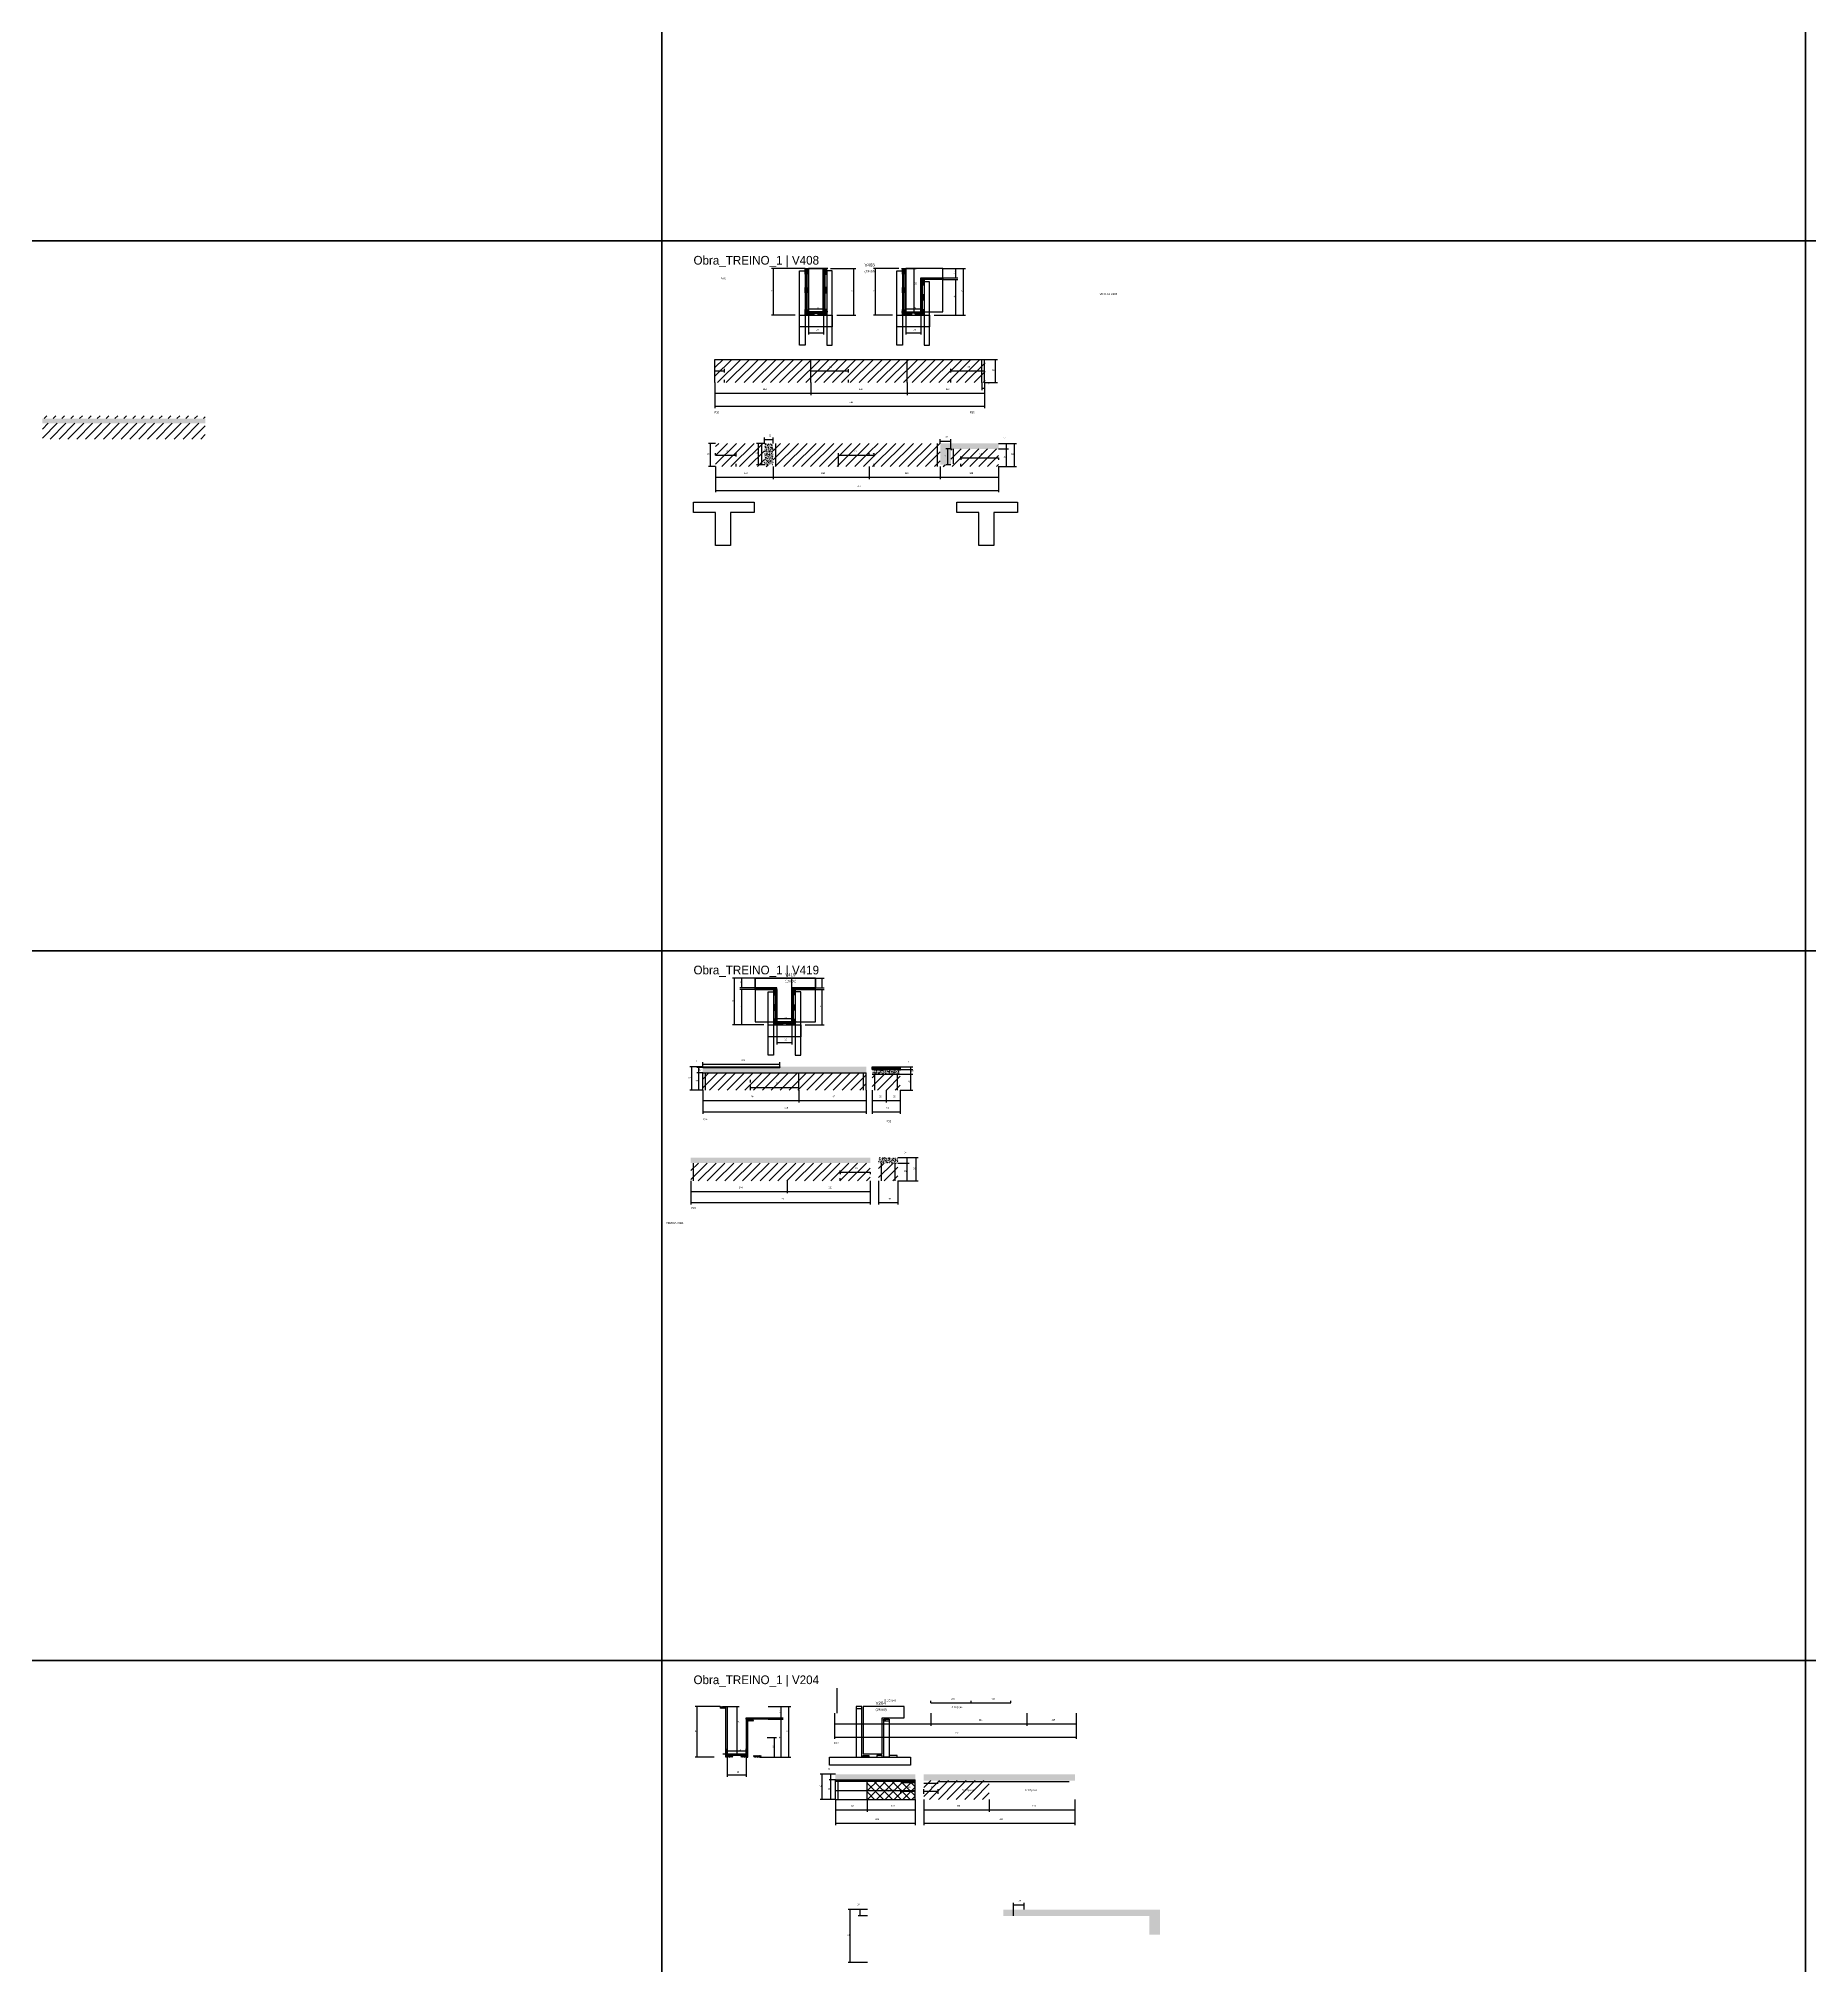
# Model space of a CAD drawing. Header units: metres. Extents: x -41 to 34800, y -36000 to 1848.
# Drawn here: x 21619 to 26110, y -7973 to -3087 of the extents above; entities that cross this region are included whole.
import ezdxf

# ---------------------------------------------------------------- set-up
doc = ezdxf.new("R2010")
doc.units = ezdxf.units.M
for name, color, linetype in [('CELL_BORDER', 8, 'Continuous'), ('CONCRETO', 251, 'Continuous'), ('COTA', 4, 'Continuous'), ('Cota Seção (2x)', 4, 'Continuous'), ('Hachura', 253, 'Continuous'), ('LABEL_ID', 3, 'Continuous'), ('Madeira', 126, 'Continuous'), ('NOMENCLATURA', 7, 'Continuous'), ('Painéis', 200, 'Continuous'), ('REAPROVEITAMENTO', 251, 'Continuous'), ('SARR_2.2x7', 40, 'Continuous'), ('SARR_3.5x7', 81, 'Continuous'), ('SARR_EDITAR', 141, 'Continuous'), ('Texto Seção', 7, 'Continuous')]:
    doc.layers.add(name, color=color, linetype=linetype)

msp = doc.modelspace()

# ---------------------------------------------------------------- hatches: boundary and pattern name
at = {"layer": 'COTA'}
h = msp.add_hatch(dxfattribs=at)
h.set_pattern_fill('AR-CONC', scale=0.03)
h.paths.add_polyline_path([(22041.5, -4062.4), (22041.5, -4050.4), (22041.5, -4050.4), (21628.5, -4050.4), (21628.5, -4050.4), (21628.5, -4062.4), (21628.5, -4062.4), (22041.5, -4062.4)])
h = msp.add_hatch(dxfattribs=at)
h.set_pattern_fill('AR-CONC', scale=0.03)
h.paths.add_polyline_path([(23481.7, -4167.4), (23481.7, -4113.4), (23481.7, -4113.4), (23459.7, -4113.4), (23459.7, -4113.4), (23459.7, -4167.4), (23459.7, -4167.4), (23481.7, -4167.4)])
h = msp.add_hatch(dxfattribs=at)
h.set_pattern_fill('AR-CONC', scale=0.03)
h.paths.add_polyline_path([(23932.7, -4167.4), (23932.7, -4127.4), (23932.7, -4127.4), (24053.7, -4127.4), (24053.7, -4127.4), (24053.7, -4113.4), (24053.7, -4113.4), (23905.7, -4113.4), (23905.7, -4113.4), (23905.7, -4167.4), (23905.7, -4167.4), (23932.7, -4167.4)])
h = msp.add_hatch(dxfattribs=at)
h.set_pattern_fill('AR-CONC', scale=0.03)
h.paths.add_polyline_path([(23499.2, -5696.5), (23303.2, -5696.5), (23303.2, -5696.5), (23303.2, -5709.5), (23303.2, -5709.5), (23718.2, -5709.5), (23718.2, -5709.5), (23718.2, -5694.5), (23718.2, -5694.5), (23499.2, -5694.5), (23499.2, -5694.5), (23499.2, -5696.5)])
h = msp.add_hatch(dxfattribs=at)
h.set_pattern_fill('AR-CONC', scale=0.03)
h.paths.add_polyline_path([(23804.2, -5713.5), (23804.2, -5701.5), (23804.2, -5701.5), (23733.2, -5701.5), (23733.2, -5701.5), (23733.2, -5713.5), (23733.2, -5713.5), (23804.2, -5713.5)])
h = msp.add_hatch(dxfattribs=at)
h.set_pattern_fill('AR-CONC', scale=0.03)
h.paths.add_polyline_path([(23728.1, -5938.8), (23728.1, -5924.8), (23728.1, -5924.8), (23272.8, -5924.8), (23272.8, -5924.8), (23273.1, -5938.8), (23273.1, -5938.8), (23728.1, -5938.8)])
h = msp.add_hatch(dxfattribs=at)
h.set_pattern_fill('AR-CONC', scale=0.03)
h.paths.add_polyline_path([(23798.5, -5938.8), (23798.5, -5924.8), (23798.5, -5924.8), (23749.5, -5924.8), (23749.5, -5924.8), (23749.5, -5938.8), (23749.5, -5938.8), (23798.5, -5938.8)])
h = msp.add_hatch(dxfattribs=at)
h.set_pattern_fill('AR-CONC', scale=0.03)
h.paths.add_polyline_path([(23639.8, -7502.4), (23639.8, -7488.4), (23639.8, -7488.4), (23842.3, -7488.4), (23842.3, -7488.4), (23842.3, -7502.4), (23842.3, -7502.4), (23639.8, -7502.4)])
h = msp.add_hatch(dxfattribs=at)
h.set_pattern_fill('AR-CONC', scale=0.03)
h.paths.add_polyline_path([(23863.9, -7488.4), (24247.4, -7488.4), (24247.4, -7488.4), (24247.4, -7504.4), (24247.4, -7504.4), (23863.9, -7504.4), (23863.9, -7504.4), (23863.9, -7488.4)])
h = msp.add_hatch(dxfattribs=at)
h.set_pattern_fill('AR-CONC', scale=0.03)
h.paths.add_polyline_path([(24462.9, -7895.7), (24462.9, -7831.7), (24462.9, -7831.7), (24065.9, -7831.7), (24065.9, -7831.7), (24065.9, -7847.7), (24065.9, -7847.7), (24435.9, -7847.7), (24435.9, -7847.7), (24435.9, -7895.7), (24435.9, -7895.7), (24462.9, -7895.7)])
at = {"layer": 'Hachura'}
h = msp.add_hatch(dxfattribs=at)
h.set_pattern_fill('ANSI31', scale=0.5)
h.paths.add_polyline_path([(23567.5, -3684), (23563.1, -3684), (23563.1, -3684), (23563.1, -3670), (23563.1, -3670), (23567.5, -3670), (23567.5, -3670), (23567.5, -3684)])
h = msp.add_hatch(color=8, dxfattribs=at)
h.dxf.hatch_style = 1
h.paths.add_polyline_path([(23567.5, -3670), (23571.5, -3670), (23571.5, -3670), (23571.5, -3788), (23571.5, -3788), (23567.5, -3788), (23567.5, -3788), (23567.5, -3670)])
h = msp.add_hatch(color=8, dxfattribs=at)
h.dxf.hatch_style = 1
h.paths.add_polyline_path([(23613.5, -3670), (23609.5, -3670), (23609.5, -3670), (23609.5, -3788), (23609.5, -3788), (23613.5, -3788), (23613.5, -3788), (23613.5, -3670)])
h = msp.add_hatch(dxfattribs=at)
h.set_pattern_fill('ANSI31', scale=0.5)
h.paths.add_polyline_path([(23613.5, -3684), (23617.9, -3684), (23617.9, -3684), (23617.9, -3670), (23617.9, -3670), (23613.5, -3670), (23613.5, -3670), (23613.5, -3684)])
h = msp.add_hatch(dxfattribs=at)
h.set_pattern_fill('ANSI31', scale=0.5)
h.paths.add_polyline_path([(23814.4, -3684), (23810, -3684), (23810, -3684), (23810, -3670), (23810, -3670), (23814.4, -3670), (23814.4, -3670), (23814.4, -3684)])
h = msp.add_hatch(color=8, dxfattribs=at)
h.dxf.hatch_style = 1
h.paths.add_polyline_path([(23814.4, -3670), (23818.4, -3670), (23818.4, -3670), (23818.4, -3788), (23818.4, -3788), (23814.4, -3788), (23814.4, -3788), (23814.4, -3670)])
h = msp.add_hatch(color=8, dxfattribs=at)
h.dxf.hatch_style = 1
h.paths.add_polyline_path([(23856.4, -3698), (23856.4, -3694), (23856.4, -3694), (23912, -3694), (23912, -3694), (23912, -3698), (23912, -3698), (23856.4, -3698)])
h = msp.add_hatch(color=8, dxfattribs=at)
h.dxf.hatch_style = 1
h.paths.add_polyline_path([(23860.4, -3698), (23856.4, -3698), (23856.4, -3698), (23856.4, -3788), (23856.4, -3788), (23860.4, -3788), (23860.4, -3788), (23860.4, -3698)])
h = msp.add_hatch(dxfattribs=at)
h.set_pattern_fill('ANSI31', scale=0.5)
h.paths.add_polyline_path([(23864.8, -3712), (23860.4, -3712), (23860.4, -3712), (23860.4, -3698), (23860.4, -3698), (23864.8, -3698), (23864.8, -3698), (23864.8, -3712)])
h = msp.add_hatch(dxfattribs=at)
h.set_pattern_fill('ANSI31', scale=0.5)
h.paths.add_polyline_path([(23567.5, -3732), (23563.1, -3732), (23563.1, -3732), (23563.1, -3718), (23563.1, -3718), (23567.5, -3718), (23567.5, -3718), (23567.5, -3732)])
h = msp.add_hatch(dxfattribs=at)
h.set_pattern_fill('ANSI31', scale=0.5)
h.paths.add_polyline_path([(23613.5, -3732), (23617.9, -3732), (23617.9, -3732), (23617.9, -3718), (23617.9, -3718), (23613.5, -3718), (23613.5, -3718), (23613.5, -3732)])
h = msp.add_hatch(dxfattribs=at)
h.set_pattern_fill('ANSI31', scale=0.5)
h.paths.add_polyline_path([(23814.4, -3732), (23810, -3732), (23810, -3732), (23810, -3718), (23810, -3718), (23814.4, -3718), (23814.4, -3718), (23814.4, -3732)])
h = msp.add_hatch(dxfattribs=at)
h.set_pattern_fill('ANSI31', scale=0.5)
h.paths.add_polyline_path([(23864.8, -3750), (23860.4, -3750), (23860.4, -3750), (23860.4, -3736), (23860.4, -3736), (23864.8, -3736), (23864.8, -3736), (23864.8, -3750)])
h = msp.add_hatch(dxfattribs=at)
h.set_pattern_fill('ANSI31', scale=0.5)
h.paths.add_polyline_path([(23567.5, -3788), (23563.1, -3788), (23563.1, -3788), (23563.1, -3774), (23563.1, -3774), (23567.5, -3774), (23567.5, -3774), (23567.5, -3788)])
h = msp.add_hatch(color=8, dxfattribs=at)
h.dxf.hatch_style = 1
h.paths.add_polyline_path([(23609.5, -3783.6), (23609.5, -3780), (23609.5, -3780), (23571.5, -3780), (23571.5, -3780), (23571.5, -3783.6), (23571.5, -3783.6), (23609.5, -3783.6)])
h = msp.add_hatch(dxfattribs=at)
h.set_pattern_fill('ANSI31', scale=0.5)
h.paths.add_polyline_path([(23571.5, -3788), (23571.5, -3783.6), (23571.5, -3783.6), (23585.5, -3783.6), (23585.5, -3783.6), (23585.5, -3788), (23585.5, -3788), (23571.5, -3788)])
h = msp.add_hatch(dxfattribs=at)
h.set_pattern_fill('ANSI31', scale=0.5)
h.paths.add_polyline_path([(23609.5, -3788), (23609.5, -3783.6), (23609.5, -3783.6), (23595.5, -3783.6), (23595.5, -3783.6), (23595.5, -3788), (23595.5, -3788), (23609.5, -3788)])
h = msp.add_hatch(dxfattribs=at)
h.set_pattern_fill('ANSI31', scale=0.5)
h.paths.add_polyline_path([(23613.5, -3788), (23617.9, -3788), (23617.9, -3788), (23617.9, -3774), (23617.9, -3774), (23613.5, -3774), (23613.5, -3774), (23613.5, -3788)])
h = msp.add_hatch(dxfattribs=at)
h.set_pattern_fill('ANSI31', scale=0.5)
h.paths.add_polyline_path([(23814.4, -3788), (23810, -3788), (23810, -3788), (23810, -3774), (23810, -3774), (23814.4, -3774), (23814.4, -3774), (23814.4, -3788)])
h = msp.add_hatch(color=8, dxfattribs=at)
h.dxf.hatch_style = 1
h.paths.add_polyline_path([(23818.4, -3783.6), (23818.4, -3780), (23818.4, -3780), (23856.4, -3780), (23856.4, -3780), (23856.4, -3783.6), (23856.4, -3783.6), (23818.4, -3783.6)])
h = msp.add_hatch(dxfattribs=at)
h.set_pattern_fill('ANSI31', scale=0.5)
h.paths.add_polyline_path([(23818.4, -3788), (23818.4, -3783.6), (23818.4, -3783.6), (23832.4, -3783.6), (23832.4, -3783.6), (23832.4, -3788), (23832.4, -3788), (23818.4, -3788)])
h = msp.add_hatch(dxfattribs=at)
h.set_pattern_fill('ANSI31', scale=0.5)
h.paths.add_polyline_path([(23856.4, -3788), (23856.4, -3783.6), (23856.4, -3783.6), (23842.4, -3783.6), (23842.4, -3783.6), (23842.4, -3788), (23842.4, -3788), (23856.4, -3788)])
h = msp.add_hatch(dxfattribs=at)
h.set_pattern_fill('ANSI31', scale=0.5)
h.paths.add_polyline_path([(23864.8, -3788), (23860.4, -3788), (23860.4, -3788), (23860.4, -3774), (23860.4, -3774), (23864.8, -3774), (23864.8, -3774), (23864.8, -3788)])
h = msp.add_hatch(color=8, dxfattribs=at)
h.dxf.hatch_style = 1
h.paths.add_polyline_path([(23491.5, -5498), (23491.5, -5494), (23491.5, -5494), (23435.9, -5494), (23435.9, -5494), (23435.9, -5498), (23435.9, -5498), (23491.5, -5498)])
h = msp.add_hatch(dxfattribs=at)
h.set_pattern_fill('ANSI31', scale=0.5)
h.paths.add_polyline_path([(23483.1, -5512), (23487.5, -5512), (23487.5, -5512), (23487.5, -5498), (23487.5, -5498), (23483.1, -5498), (23483.1, -5498), (23483.1, -5512)])
h = msp.add_hatch(color=8, dxfattribs=at)
h.dxf.hatch_style = 1
h.paths.add_polyline_path([(23487.5, -5498), (23491.5, -5498), (23491.5, -5498), (23491.5, -5588), (23491.5, -5588), (23487.5, -5588), (23487.5, -5588), (23487.5, -5498)])
h = msp.add_hatch(color=8, dxfattribs=at)
h.dxf.hatch_style = 1
h.paths.add_polyline_path([(23589.5, -5498), (23589.5, -5494), (23589.5, -5494), (23529.5, -5494), (23529.5, -5494), (23529.5, -5498), (23529.5, -5498), (23589.5, -5498)])
h = msp.add_hatch(color=8, dxfattribs=at)
h.dxf.hatch_style = 1
h.paths.add_polyline_path([(23533.5, -5498), (23529.5, -5498), (23529.5, -5498), (23529.5, -5588), (23529.5, -5588), (23533.5, -5588), (23533.5, -5588), (23533.5, -5498)])
h = msp.add_hatch(dxfattribs=at)
h.set_pattern_fill('ANSI31', scale=0.5)
h.paths.add_polyline_path([(23537.9, -5512), (23533.5, -5512), (23533.5, -5512), (23533.5, -5498), (23533.5, -5498), (23537.9, -5498), (23537.9, -5498), (23537.9, -5512)])
h = msp.add_hatch(dxfattribs=at)
h.set_pattern_fill('ANSI31', scale=0.5)
h.paths.add_polyline_path([(23483.1, -5551), (23487.5, -5551), (23487.5, -5551), (23487.5, -5537), (23487.5, -5537), (23483.1, -5537), (23483.1, -5537), (23483.1, -5551)])
h = msp.add_hatch(dxfattribs=at)
h.set_pattern_fill('ANSI31', scale=0.5)
h.paths.add_polyline_path([(23537.9, -5551), (23533.5, -5551), (23533.5, -5551), (23533.5, -5537), (23533.5, -5537), (23537.9, -5537), (23537.9, -5537), (23537.9, -5551)])
h = msp.add_hatch(dxfattribs=at)
h.set_pattern_fill('ANSI31', scale=0.5)
h.paths.add_polyline_path([(23483.1, -5588), (23487.5, -5588), (23487.5, -5588), (23487.5, -5574), (23487.5, -5574), (23483.1, -5574), (23483.1, -5574), (23483.1, -5588)])
h = msp.add_hatch(color=8, dxfattribs=at)
h.dxf.hatch_style = 1
h.paths.add_polyline_path([(23529.5, -5583.6), (23529.5, -5580), (23529.5, -5580), (23491.5, -5580), (23491.5, -5580), (23491.5, -5583.6), (23491.5, -5583.6), (23529.5, -5583.6)])
h = msp.add_hatch(dxfattribs=at)
h.set_pattern_fill('ANSI31', scale=0.5)
h.paths.add_polyline_path([(23491.5, -5588), (23491.5, -5583.6), (23491.5, -5583.6), (23505.5, -5583.6), (23505.5, -5583.6), (23505.5, -5588), (23505.5, -5588), (23491.5, -5588)])
h = msp.add_hatch(dxfattribs=at)
h.set_pattern_fill('ANSI31', scale=0.5)
h.paths.add_polyline_path([(23529.5, -5588), (23529.5, -5583.6), (23529.5, -5583.6), (23515.5, -5583.6), (23515.5, -5583.6), (23515.5, -5588), (23515.5, -5588), (23529.5, -5588)])
h = msp.add_hatch(dxfattribs=at)
h.set_pattern_fill('ANSI31', scale=0.5)
h.paths.add_polyline_path([(23537.9, -5588), (23533.5, -5588), (23533.5, -5588), (23533.5, -5574), (23533.5, -5574), (23537.9, -5574), (23537.9, -5574), (23537.9, -5588)])
h = msp.add_hatch(dxfattribs=at)
h.set_pattern_fill('ANSI31', scale=0.5)
h.paths.add_polyline_path([(23361.7, -7321.5), (23361.7, -7317.1), (23361.7, -7317.1), (23347.7, -7317.1), (23347.7, -7317.1), (23347.7, -7321.5), (23347.7, -7321.5), (23361.7, -7321.5)])
h = msp.add_hatch(color=8, dxfattribs=at)
h.dxf.hatch_style = 1
h.paths.add_polyline_path([(23361.7, -7317.1), (23365.7, -7317.1), (23365.7, -7317.1), (23365.7, -7445.1), (23365.7, -7445.1), (23361.7, -7445.1), (23361.7, -7445.1), (23361.7, -7317.1)])
h = msp.add_hatch(color=8, dxfattribs=at)
h.dxf.hatch_style = 1
h.paths.add_polyline_path([(23417.7, -7345.1), (23413.7, -7345.1), (23413.7, -7345.1), (23413.7, -7445.1), (23413.7, -7445.1), (23417.7, -7445.1), (23417.7, -7445.1), (23417.7, -7345.1)])
h = msp.add_hatch(color=8, dxfattribs=at)
h.dxf.hatch_style = 1
h.paths.add_polyline_path([(23413.7, -7349.1), (23413.7, -7345.1), (23413.7, -7345.1), (23469.3, -7345.1), (23469.3, -7345.1), (23469.3, -7349.1), (23469.3, -7349.1), (23413.7, -7349.1)])
h = msp.add_hatch(dxfattribs=at)
h.set_pattern_fill('ANSI31', scale=0.5)
h.paths.add_polyline_path([(23417.7, -7353.5), (23417.7, -7349.1), (23417.7, -7349.1), (23431.7, -7349.1), (23431.7, -7349.1), (23431.7, -7353.5), (23431.7, -7353.5), (23417.7, -7353.5)])
h = msp.add_hatch(color=8, dxfattribs=at)
h.dxf.hatch_style = 1
h.paths.add_polyline_path([(23365.7, -7440.7), (23365.7, -7437.1), (23365.7, -7437.1), (23413.7, -7437.1), (23413.7, -7437.1), (23413.7, -7440.7), (23413.7, -7440.7), (23365.7, -7440.7)])
h = msp.add_hatch(dxfattribs=at)
h.set_pattern_fill('ANSI31', scale=0.5)
h.paths.add_polyline_path([(23365.7, -7445.1), (23365.7, -7440.7), (23365.7, -7440.7), (23379.7, -7440.7), (23379.7, -7440.7), (23379.7, -7445.1), (23379.7, -7445.1), (23365.7, -7445.1)])
h = msp.add_hatch(dxfattribs=at)
h.set_pattern_fill('ANSI31', scale=0.5)
h.paths.add_polyline_path([(23413.7, -7445.1), (23413.7, -7440.7), (23413.7, -7440.7), (23399.7, -7440.7), (23399.7, -7440.7), (23399.7, -7445.1), (23399.7, -7445.1), (23413.7, -7445.1)])
h = msp.add_hatch(dxfattribs=at)
h.set_pattern_fill('ANSI31', scale=0.5)
h.paths.add_polyline_path([(23451.7, -7445.1), (23451.7, -7440.7), (23451.7, -7440.7), (23431.7, -7440.7), (23431.7, -7440.7), (23431.7, -7445.1), (23431.7, -7445.1), (23451.7, -7445.1)])
at = {"layer": 'REAPROVEITAMENTO'}
h = msp.add_hatch(dxfattribs=at)
h.set_pattern_fill('ANSI31', scale=5)
h.paths.add_polyline_path([(24019.7, -3959.3), (24019.7, -3900.3), (24019.7, -3900.3), (23335.2, -3900.3), (23335.2, -3900.3), (23335.2, -3959.3), (23335.2, -3959.3), (24019.7, -3959.3)])
h = msp.add_hatch(dxfattribs=at)
h.set_pattern_fill('ANSI31', scale=5)
h.paths.add_polyline_path([(22041.5, -4050.4), (22041.5, -4043.4), (22041.5, -4043.4), (21628.5, -4043.4), (21628.5, -4043.4), (21628.5, -4050.4), (21628.5, -4050.4), (22041.5, -4050.4)])
h = msp.add_hatch(dxfattribs=at)
h.set_pattern_fill('ANSI31', scale=5)
h.paths.add_polyline_path([(22041.5, -4102.4), (22041.5, -4062.4), (22041.5, -4062.4), (21628.5, -4062.4), (21628.5, -4062.4), (21628.5, -4102.4), (21628.5, -4102.4), (22041.5, -4102.4)])
h = msp.add_hatch(dxfattribs=at)
h.set_pattern_fill('ANSI31', scale=5)
h.paths.add_polyline_path([(23459.7, -4167.4), (23459.7, -4113.4), (23459.7, -4113.4), (23335.7, -4113.4), (23335.7, -4113.4), (23335.7, -4172.4), (23335.7, -4172.4), (23481.7, -4172.4), (23481.7, -4172.4), (23481.7, -4167.4), (23481.7, -4167.4), (23459.7, -4167.4)])
h = msp.add_hatch(dxfattribs=at)
h.set_pattern_fill('ANSI31', scale=5)
h.paths.add_polyline_path([(23725.7, -4172.4), (23725.7, -4113.4), (23725.7, -4113.4), (23481.7, -4113.4), (23481.7, -4113.4), (23481.7, -4172.4), (23481.7, -4172.4), (23725.7, -4172.4)])
h = msp.add_hatch(dxfattribs=at)
h.set_pattern_fill('ANSI31', scale=5)
h.paths.add_polyline_path([(23905.7, -4172.4), (23905.7, -4113.4), (23905.7, -4113.4), (23725.7, -4113.4), (23725.7, -4113.4), (23725.7, -4172.4), (23725.7, -4172.4), (23905.7, -4172.4)])
h = msp.add_hatch(dxfattribs=at)
h.set_pattern_fill('ANSI31', scale=5)
h.paths.add_polyline_path([(24053.7, -4172.4), (24053.7, -4127.4), (24053.7, -4127.4), (23932.7, -4127.4), (23932.7, -4127.4), (23932.7, -4167.4), (23932.7, -4167.4), (23905.7, -4167.4), (23905.7, -4167.4), (23905.7, -4172.4), (23905.7, -4172.4), (24053.7, -4172.4)])
h = msp.add_hatch(dxfattribs=at)
h.set_pattern_fill('ANSI31', scale=5)
h.paths.add_polyline_path([(23718.2, -5753.5), (23718.2, -5709.5), (23718.2, -5709.5), (23303.2, -5709.5), (23303.2, -5709.5), (23303.2, -5753.5), (23303.2, -5753.5), (23718.2, -5753.5)])
h = msp.add_hatch(dxfattribs=at)
h.set_pattern_fill('ANSI31', scale=5)
h.paths.add_polyline_path([(23804.2, -5753.5), (23804.2, -5713.6), (23804.2, -5713.6), (23733.2, -5713.4), (23733.2, -5713.4), (23733.2, -5753.4), (23733.2, -5753.4), (23804.2, -5753.5)])
h = msp.add_hatch(dxfattribs=at)
h.set_pattern_fill('ANSI31', scale=5)
h.paths.add_polyline_path([(23728.1, -5983.9), (23728.1, -5938.7), (23728.1, -5938.7), (23273.1, -5938.5), (23273.1, -5938.5), (23273.1, -5983.7), (23273.1, -5983.7), (23728.1, -5983.9)])
h = msp.add_hatch(dxfattribs=at)
h.set_pattern_fill('ANSI31', scale=5)
h.paths.add_polyline_path([(23798.5, -5983.9), (23798.5, -5938.7), (23798.5, -5938.7), (23749.5, -5938.5), (23749.5, -5938.5), (23749.5, -5983.7), (23749.5, -5983.7), (23798.5, -5983.9)])
h = msp.add_hatch(dxfattribs=at)
h.set_pattern_fill('ANSI37', scale=5)
h.paths.add_polyline_path([(23720.3, -7502.4), (23720.3, -7552.4), (23720.3, -7552.4), (23842.3, -7552.4), (23842.3, -7552.4), (23842.3, -7502.4), (23842.3, -7502.4), (23720.3, -7502.4)])
h = msp.add_hatch(dxfattribs=at)
h.set_pattern_fill('ANSI31', scale=5)
h.paths.add_polyline_path([(23863.9, -7504.4), (23863.9, -7552.4), (23863.9, -7552.4), (24029.9, -7552.4), (24029.9, -7552.4), (24029.9, -7504.4), (24029.9, -7504.4), (23863.9, -7504.4)])

# ---------------------------------------------------------------- linework, layer by layer
at = {"layer": 'CELL_BORDER'}
for points in [[(20300, -3600), (23200, -3600), (23200, -1800), (20300, -1800)], [(23200, -3600), (26100, -3600), (26100, -1800), (23200, -1800)], [(26100, -3600), (29000, -3600), (29000, -1800), (26100, -1800)], [(20300, -5400), (23200, -5400), (23200, -3600), (20300, -3600)], [(23200, -5400), (26100, -5400), (26100, -3600), (23200, -3600)], [(26100, -5400), (29000, -5400), (29000, -3600), (26100, -3600)], [(20300, -7200), (23200, -7200), (23200, -5400), (20300, -5400)], [(23200, -7200), (26100, -7200), (26100, -5400), (23200, -5400)], [(26100, -7200), (29000, -7200), (29000, -5400), (26100, -5400)], [(20300, -9000), (23200, -9000), (23200, -7200), (20300, -7200)], [(23200, -9000), (26100, -9000), (26100, -7200), (23200, -7200)], [(26100, -9000), (29000, -9000), (29000, -7200), (26100, -7200)]]:
    msp.add_lwpolyline(points, close=True, dxfattribs=at)
at = {"layer": 'CONCRETO'}
for points in [[(23571.5, -3670), (23571.5, -3670), (23609.5, -3670), (23609.5, -3698), (23609.5, -3698), (23609.5, -3780), (23571.5, -3780), (23571.5, -3670)], [(23571.5, -3780), (23609.5, -3780), (23609.5, -3670), (23571.5, -3670)], [(23912, -3694), (23912, -3670), (23818.4, -3670), (23818.4, -3698), (23818.4, -3698), (23818.4, -3780), (23856.4, -3780), (23856.4, -3694)], [(23818.4, -3780), (23912, -3780), (23912, -3670), (23818.4, -3670)], [(23280, -4288.5), (23280, -4262.5), (23433.6, -4262.5), (23433.6, -4288.5), (23373.6, -4288.5), (23373.6, -4372.5), (23335.6, -4372.5), (23335.6, -4288.5)], [(23948, -4288.5), (23948, -4262.5), (24101.6, -4262.5), (24101.6, -4288.5), (24041.6, -4288.5), (24041.6, -4372.5), (24003.6, -4372.5), (24003.6, -4288.5)], [(23435.9, -5494), (23435.9, -5470), (23589.5, -5470), (23589.5, -5494), (23529.5, -5494), (23529.5, -5580), (23491.5, -5580), (23491.5, -5494)], [(23435.9, -5580), (23589.5, -5580), (23589.5, -5470), (23435.9, -5470)], [(23814.1, -7345.1), (23814.1, -7317.1), (23710.5, -7317.1), (23710.5, -7345.1), (23710.5, -7345.1), (23710.5, -7437.1), (23758.5, -7437.1), (23758.5, -7345.1)]]:
    msp.add_lwpolyline(points, close=True, dxfattribs=at)
at = {"layer": 'COTA'}
for p, q in [((23563.1, -3670), (23477.8, -3670)), ((23482.8, -3788), (23482.8, -3670)), ((23627.5, -3670), (23691.4, -3670)), ((23686.4, -3788), (23686.4, -3670)), ((23800.4, -3670), (23736.5, -3670)), ((23741.5, -3788), (23741.5, -3670)), ((23912, -3670), (23969.4, -3670)), ((23912, -3670), (23950.1, -3670)), ((23912, -3694), (23950.1, -3694)), ((23912, -3698), (23950.1, -3698)), ((23945.1, -3694), (23945.1, -3670)), ((23945.1, -3788), (23945.1, -3698)), ((23964.4, -3788), (23964.4, -3670)), ((23537.9, -3788), (23477.8, -3788)), ((23571.5, -3788), (23571.5, -3837.7)), ((23609.5, -3788), (23609.5, -3837.7)), ((23643.1, -3788), (23691.4, -3788)), ((23784.8, -3788), (23736.5, -3788)), ((23818.4, -3788), (23818.4, -3837.7)), ((23856.4, -3788), (23856.4, -3837.7)), ((23890, -3788), (23969.4, -3788)), ((23890, -3788), (23950.1, -3788)), ((23571.5, -3832.7), (23609.5, -3832.7)), ((23818.4, -3832.7), (23856.4, -3832.7)), ((24018.2, -3900.3), (24050.6, -3900.3)), ((24045.6, -3959.3), (24045.6, -3900.3)), ((23333.7, -3929.8), (23333.7, -3924.6)), ((23333.7, -3929.6), (23358.7, -3929.6)), ((23358.7, -3929.8), (23358.7, -3924.6)), ((23577.7, -3929.8), (23577.7, -3924.8)), ((23577.7, -3929.8), (23672.7, -3929.8)), ((23672.7, -3929.8), (23672.7, -3924.8)), ((23932.2, -3929.8), (23932.2, -3924.3)), ((23932.2, -3929.3), (24018.2, -3929.3)), ((24018.2, -3929.8), (24018.2, -3924.3)), ((23333.7, -3959.3), (23333.7, -4024.4)), ((23333.7, -3959.3), (23333.7, -3990.9)), ((23333.7, -3985.9), (23577.7, -3985.9)), ((23577.7, -3959.3), (23577.7, -3990.9)), ((23577.7, -3959.3), (23577.7, -3990.9)), ((23577.7, -3985.9), (23821.7, -3985.9)), ((23821.7, -3959.3), (23821.7, -3990.9)), ((23821.7, -3959.3), (23821.7, -3990.9)), ((23821.7, -3985.9), (24018.2, -3985.9)), ((24011.2, -3959.3), (24011.2, -3978.2)), ((24011.2, -3973.2), (24018.2, -3973.2)), ((24018.2, -3959.3), (24018.2, -3990.9)), ((24018.2, -3959.3), (24018.2, -4024.4)), ((24018.2, -3959.3), (24050.6, -3959.3)), ((24018.2, -3959.3), (24018.2, -3978.2)), ((23333.7, -4019.4), (24018.2, -4019.4)), ((23459.7, -4113.4), (23459.7, -4098.4)), ((23459.7, -4103.4), (23481.7, -4103.4)), ((23481.7, -4113.4), (23481.7, -4098.4)), ((23905.7, -4113.4), (23905.7, -4102.7)), ((23932.7, -4127.4), (23932.7, -4102.7)), ((23335.7, -4113.4), (23317.7, -4113.4)), ((23322.7, -4172.4), (23322.7, -4113.4)), ((23335.7, -4142.9), (23335.7, -4137.9)), ((23335.7, -4142.9), (23387.7, -4142.9)), ((23387.7, -4142.9), (23387.7, -4137.9)), ((23459.7, -4113.4), (23439.9, -4113.4)), ((23444.9, -4167.4), (23444.9, -4113.4)), ((23647.7, -4142.9), (23647.7, -4137.9)), ((23647.7, -4142.9), (23725.7, -4142.9)), ((23725.7, -4142.9), (23725.7, -4137.9)), ((23725.7, -4142.9), (23725.7, -4137.9)), ((23725.7, -4142.9), (23737.7, -4142.9)), ((23737.7, -4142.9), (23737.7, -4137.9)), ((23905.7, -4107.7), (23932.7, -4107.7)), ((23932.7, -4127.4), (23919.5, -4127.4)), ((23924.5, -4167.4), (23924.5, -4127.4)), ((24053.7, -4113.4), (24078.7, -4113.4)), ((24053.7, -4113.4), (24098.8, -4113.4)), ((24053.7, -4127.4), (24078.7, -4127.4)), ((24053.7, -4127.4), (24078.7, -4127.4)), ((24073.7, -4127.4), (24073.7, -4113.4)), ((24073.7, -4172.4), (24073.7, -4127.4)), ((24093.8, -4172.4), (24093.8, -4113.4)), ((23335.7, -4172.4), (23317.7, -4172.4)), ((23335.7, -4172.4), (23335.7, -4204)), ((23335.7, -4172.4), (23335.7, -4237.5)), ((23335.7, -4199), (23481.7, -4199)), ((23459.7, -4167.4), (23439.9, -4167.4)), ((23481.7, -4172.4), (23481.7, -4204)), ((23481.7, -4172.4), (23481.7, -4204)), ((23481.7, -4199), (23725.7, -4199)), ((23725.7, -4172.4), (23725.7, -4204)), ((23725.7, -4172.4), (23725.7, -4204)), ((23725.7, -4199), (23905.7, -4199)), ((23905.7, -4172.4), (23905.7, -4204)), ((23905.7, -4172.4), (23905.7, -4204)), ((23905.7, -4199), (24053.7, -4199)), ((23932.7, -4167.4), (23919.5, -4167.4)), ((24053.7, -4172.4), (24053.7, -4204)), ((24053.7, -4172.4), (24078.7, -4172.4)), ((24053.7, -4172.4), (24098.8, -4172.4)), ((24053.7, -4172.4), (24053.7, -4237.5)), ((23335.7, -4232.5), (24053.7, -4232.5)), ((23435.9, -5470), (23378.5, -5470)), ((23383.5, -5588), (23383.5, -5470)), ((23435.9, -5470), (23397.8, -5470)), ((23402.8, -5494), (23402.8, -5470)), ((23589.5, -5470), (23611.4, -5470)), ((23606.4, -5494), (23606.4, -5470)), ((23435.9, -5494), (23397.8, -5494)), ((23435.9, -5498), (23397.8, -5498)), ((23402.8, -5588), (23402.8, -5498)), ((23589.5, -5494), (23611.4, -5494)), ((23589.5, -5498), (23611.4, -5498)), ((23606.4, -5588), (23606.4, -5498)), ((23457.9, -5588), (23378.5, -5588)), ((23457.9, -5588), (23397.8, -5588)), ((23491.5, -5588), (23491.5, -5637.7)), ((23529.5, -5588), (23529.5, -5637.7)), ((23563.1, -5588), (23611.4, -5588)), ((23491.5, -5632.7), (23529.5, -5632.7)), ((23303.2, -5694.5), (23270.5, -5694.5)), ((23275.5, -5753.5), (23275.5, -5694.5)), ((23303.2, -5694.5), (23288.5, -5694.5)), ((23303.2, -5696.5), (23288.5, -5696.5)), ((23303.2, -5696.5), (23288.5, -5696.5)), ((23303.2, -5709.5), (23288.5, -5709.5)), ((23303.2, -5709.5), (23288.5, -5709.5)), ((23293.5, -5696.5), (23293.5, -5694.5)), ((23293.5, -5709.5), (23293.5, -5696.5)), ((23293.5, -5753.5), (23293.5, -5709.5)), ((23303.2, -5694.5), (23303.2, -5682.8)), ((23303.2, -5687.8), (23499.2, -5687.8)), ((23499.2, -5694.5), (23499.2, -5682.8)), ((23804.2, -5694.5), (23836.5, -5694.5)), ((23804.2, -5701.5), (23836.5, -5701.5)), ((23804.2, -5701.5), (23836.5, -5701.5)), ((23804.2, -5713.5), (23836.5, -5713.5)), ((23804.2, -5713.5), (23836.5, -5713.5)), ((23831.5, -5701.5), (23831.5, -5694.5)), ((23831.5, -5713.5), (23831.5, -5701.5)), ((23831.5, -5753.5), (23831.5, -5713.5)), ((23303.2, -5753.5), (23270.5, -5753.5)), ((23303.2, -5753.5), (23288.5, -5753.5)), ((23303.2, -5753.5), (23303.2, -5785)), ((23303.2, -5753.5), (23303.2, -5813.5)), ((23424.2, -5746.5), (23424.2, -5741.5)), ((23424.2, -5746.5), (23547.2, -5746.5)), ((23547.2, -5746.5), (23547.2, -5741.5)), ((23547.2, -5753.5), (23547.2, -5785)), ((23547.2, -5753.5), (23547.2, -5785)), ((23718.2, -5753.5), (23718.2, -5785)), ((23718.2, -5753.5), (23718.2, -5813.5)), ((23733.2, -5753.5), (23733.2, -5785)), ((23733.2, -5753.5), (23733.2, -5813.5)), ((23768.7, -5753.5), (23768.7, -5785)), ((23768.7, -5753.5), (23768.7, -5785)), ((23804.2, -5753.5), (23804.2, -5785)), ((23804.2, -5753.5), (23804.2, -5813.5)), ((23804.2, -5753.5), (23836.5, -5753.5)), ((23303.2, -5780), (23547.2, -5780)), ((23303.2, -5808.5), (23718.2, -5808.5)), ((23547.2, -5780), (23718.2, -5780)), ((23733.2, -5780), (23768.7, -5780)), ((23733.2, -5808.5), (23804.2, -5808.5)), ((23768.7, -5780), (23804.2, -5780)), ((23652.1, -5961.3), (23652.1, -5966.5)), ((23652.1, -5961.5), (23728.1, -5961.5)), ((23728.1, -5961.3), (23728.1, -5966.5)), ((23798.5, -5924.8), (23826.9, -5924.8)), ((23798.5, -5924.8), (23850, -5924.8)), ((23798.5, -5938.8), (23826.9, -5938.8)), ((23798.5, -5938.8), (23826.9, -5938.8)), ((23821.9, -5938.8), (23821.9, -5924.8)), ((23821.9, -5983.8), (23821.9, -5938.8)), ((23845, -5983.8), (23845, -5924.8)), ((23273.1, -5983.8), (23273.1, -6015.3)), ((23273.1, -5983.8), (23273.1, -6043.9)), ((23273.1, -6010.3), (23517.1, -6010.3)), ((23517.1, -5983.8), (23517.1, -6015.3)), ((23517.1, -5983.8), (23517.1, -6015.3)), ((23517.1, -6010.3), (23728.1, -6010.3)), ((23728.1, -5983.8), (23728.1, -6015.3)), ((23728.1, -5983.8), (23728.1, -6043.9)), ((23749.5, -5983.8), (23749.5, -6043.9)), ((23798.5, -5983.8), (23826.9, -5983.8)), ((23798.5, -5983.8), (23850, -5983.8)), ((23798.5, -5983.8), (23798.5, -6043.9)), ((23273.1, -6038.9), (23728.1, -6038.9)), ((23749.5, -6038.9), (23798.5, -6038.9)), ((23347.7, -7317.1), (23283.9, -7317.1)), ((23288.9, -7445.1), (23288.9, -7317.1)), ((23469.3, -7317.1), (23526.7, -7317.1)), ((23469.3, -7317.1), (23507.4, -7317.1)), ((23502.4, -7345.1), (23502.4, -7317.1)), ((23521.7, -7445.1), (23521.7, -7317.1)), ((23469.3, -7345.1), (23507.4, -7345.1)), ((23469.3, -7349.1), (23507.4, -7349.1)), ((23502.4, -7445.1), (23502.4, -7349.1)), ((23637.4, -7334), (23637.4, -7365.6)), ((23637.4, -7334), (23637.4, -7399.1)), ((23637.4, -7360.6), (23881.4, -7360.6)), ((23881.4, -7334), (23881.4, -7365.6)), ((23881.4, -7334), (23881.4, -7365.6)), ((23881.4, -7360.6), (24125.4, -7360.6)), ((24125.4, -7334), (24125.4, -7365.6)), ((24125.4, -7334), (24125.4, -7365.6)), ((24125.4, -7360.6), (24250.4, -7360.6)), ((24250.4, -7334), (24250.4, -7365.6)), ((24250.4, -7334), (24250.4, -7399.1)), ((23467, -7395.1), (23490.6, -7395.1)), ((23485.6, -7445.1), (23485.6, -7395.1)), ((23637.4, -7394.1), (24250.4, -7394.1)), ((23332.1, -7445.1), (23283.9, -7445.1)), ((23365.7, -7445.1), (23365.7, -7494.8)), ((23413.7, -7445.1), (23413.7, -7494.8)), ((23447.3, -7445.1), (23526.7, -7445.1)), ((23447.3, -7445.1), (23507.4, -7445.1)), ((23467, -7445.1), (23490.6, -7445.1)), ((23365.7, -7489.8), (23413.7, -7489.8)), ((23639.8, -7552.4), (23639.8, -7583.9)), ((23639.8, -7552.4), (23639.8, -7617.5)), ((23720.3, -7552.4), (23720.3, -7583.9)), ((23720.3, -7552.4), (23720.3, -7583.9)), ((23842.3, -7552.4), (23842.3, -7583.9)), ((23842.3, -7552.4), (23842.3, -7617.5)), ((23863.9, -7552.4), (23863.9, -7583.9)), ((23863.9, -7552.4), (23863.9, -7617.5)), ((24029.9, -7552.4), (24029.9, -7583.9)), ((24029.9, -7552.4), (24029.9, -7583.9)), ((24247.4, -7552.4), (24247.4, -7583.9)), ((24247.4, -7552.4), (24247.4, -7617.5)), ((23639.8, -7578.9), (23720.3, -7578.9)), ((23639.8, -7612.5), (23842.3, -7612.5)), ((23720.3, -7578.9), (23842.3, -7578.9)), ((23863.9, -7578.9), (24029.9, -7578.9)), ((23863.9, -7612.5), (24247.4, -7612.5)), ((24029.9, -7578.9), (24247.4, -7578.9))]:
    msp.add_line(p, q, dxfattribs=at)
at = {"layer": 'Cota Seção (2x)'}
for p, q in [((23620.5, -3670), (23604, -3670)), ((23609, -3780), (23609, -3670)), ((23807.4, -3670), (23844.9, -3670)), ((23839.9, -3780), (23839.9, -3670)), ((23571.5, -3788), (23571.5, -3767)), ((23571.5, -3772), (23609.5, -3772)), ((23620.5, -3780), (23604, -3780)), ((23609.5, -3788), (23609.5, -3767)), ((23807.4, -3780), (23844.9, -3780)), ((23818.4, -3788), (23818.4, -3767)), ((23818.4, -3772), (23856.4, -3772)), ((23856.4, -3788), (23856.4, -3767)), ((23957.7, -4149.9), (23957.7, -4155.4)), ((23957.7, -4150.4), (24053.7, -4150.4)), ((24053.7, -4149.9), (24053.7, -4155.4)), ((23540.5, -5470), (23524, -5470)), ((23529, -5580), (23529, -5470)), ((23491.5, -5588), (23491.5, -5567)), ((23529.5, -5588), (23529.5, -5567)), ((23491.5, -5572), (23529.5, -5572)), ((23540.5, -5580), (23524, -5580)), ((23354.7, -7317.1), (23395.5, -7317.1)), ((23390.5, -7437.1), (23390.5, -7317.1)), ((23881.4, -7307.5), (23881.4, -7302.5)), ((23881.4, -7307.5), (23984.4, -7307.5)), ((23984.4, -7307.5), (23984.4, -7302.5)), ((23984.4, -7307.5), (23984.4, -7302.5)), ((23984.4, -7307.5), (24084.4, -7307.5)), ((24084.4, -7307.5), (24084.4, -7302.5)), ((23365.7, -7445.1), (23365.7, -7424.1)), ((23413.7, -7445.1), (23413.7, -7424.1)), ((23354.7, -7437.1), (23395.5, -7437.1)), ((23365.7, -7429.1), (23413.7, -7429.1)), ((23639.8, -7488.4), (23601.5, -7488.4)), ((23606.5, -7552.4), (23606.5, -7488.4)), ((23639.8, -7488.4), (23623.6, -7488.4)), ((23639.8, -7502.4), (23623.6, -7502.4)), ((23639.8, -7502.4), (23623.6, -7502.4)), ((23628.6, -7502.4), (23628.6, -7488.4)), ((23628.6, -7552.4), (23628.6, -7502.4)), ((23639.8, -7552.4), (23601.5, -7552.4)), ((23639.8, -7552.4), (23623.6, -7552.4)), ((23805.8, -7538.4), (23805.8, -7526.4)), ((23805.8, -7531.4), (23842.3, -7531.4)), ((23842.3, -7538.4), (23842.3, -7526.4)), ((23863.9, -7538.4), (23863.9, -7526.4)), ((23863.9, -7531.4), (23900.4, -7531.4)), ((23900.4, -7538.4), (23900.4, -7526.4)), ((24091.1, -7847.7), (24091.1, -7814.7)), ((24118.1, -7831.7), (24118.1, -7814.7)), ((23721.1, -7831.7), (23672.5, -7831.7)), ((23677.5, -7965.7), (23677.5, -7831.7)), ((23721.1, -7831.7), (23697.7, -7831.7)), ((23721.1, -7847.7), (23697.7, -7847.7)), ((23702.7, -7847.7), (23702.7, -7831.7)), ((24091.1, -7819.7), (24118.1, -7819.7)), ((23721.1, -7965.7), (23672.5, -7965.7))]:
    msp.add_line(p, q, dxfattribs=at)
at = {"layer": 'Madeira'}
for points in [[(23567.5, -3684), (23563.1, -3684), (23563.1, -3670), (23567.5, -3670)], [(23613.5, -3684), (23617.9, -3684), (23617.9, -3670), (23613.5, -3670)], [(23814.4, -3684), (23810, -3684), (23810, -3670), (23814.4, -3670)], [(23864.8, -3712), (23860.4, -3712), (23860.4, -3698), (23864.8, -3698)], [(23567.5, -3732), (23563.1, -3732), (23563.1, -3718), (23567.5, -3718)], [(23613.5, -3732), (23617.9, -3732), (23617.9, -3718), (23613.5, -3718)], [(23814.4, -3732), (23810, -3732), (23810, -3718), (23814.4, -3718)], [(23864.8, -3750), (23860.4, -3750), (23860.4, -3736), (23864.8, -3736)], [(23567.5, -3788), (23563.1, -3788), (23563.1, -3774), (23567.5, -3774)], [(23571.5, -3788), (23571.5, -3783.6), (23585.5, -3783.6), (23585.5, -3788)], [(23609.5, -3788), (23609.5, -3783.6), (23595.5, -3783.6), (23595.5, -3788)], [(23613.5, -3788), (23617.9, -3788), (23617.9, -3774), (23613.5, -3774)], [(23814.4, -3788), (23810, -3788), (23810, -3774), (23814.4, -3774)], [(23818.4, -3788), (23818.4, -3783.6), (23832.4, -3783.6), (23832.4, -3788)], [(23856.4, -3788), (23856.4, -3783.6), (23842.4, -3783.6), (23842.4, -3788)], [(23864.8, -3788), (23860.4, -3788), (23860.4, -3774), (23864.8, -3774)], [(23483.1, -5512), (23487.5, -5512), (23487.5, -5498), (23483.1, -5498)], [(23537.9, -5512), (23533.5, -5512), (23533.5, -5498), (23537.9, -5498)], [(23483.1, -5551), (23487.5, -5551), (23487.5, -5537), (23483.1, -5537)], [(23537.9, -5551), (23533.5, -5551), (23533.5, -5537), (23537.9, -5537)], [(23483.1, -5588), (23487.5, -5588), (23487.5, -5574), (23483.1, -5574)], [(23491.5, -5588), (23491.5, -5583.6), (23505.5, -5583.6), (23505.5, -5588)], [(23529.5, -5588), (23529.5, -5583.6), (23515.5, -5583.6), (23515.5, -5588)], [(23537.9, -5588), (23533.5, -5588), (23533.5, -5574), (23537.9, -5574)], [(23706.5, -7321.5), (23706.5, -7317.1), (23692.5, -7317.1), (23692.5, -7321.5)], [(23706.5, -7317.1), (23692.5, -7317.1), (23692.5, -7445.1), (23706.5, -7445.1)], [(23762.5, -7353.5), (23762.5, -7349.1), (23776.5, -7349.1), (23776.5, -7353.5)], [(23762.5, -7349.1), (23776.5, -7349.1), (23776.5, -7445.1), (23762.5, -7445.1)], [(23830, -7465.1), (23624.8, -7465.1), (23624.8, -7445.1), (23830, -7445.1)], [(23710.5, -7445.1), (23710.5, -7440.7), (23724.5, -7440.7), (23724.5, -7445.1)], [(23758.5, -7445.1), (23758.5, -7440.7), (23744.5, -7440.7), (23744.5, -7445.1)], [(23796.5, -7445.1), (23796.5, -7440.7), (23776.5, -7440.7), (23776.5, -7445.1)]]:
    msp.add_lwpolyline(points, close=True, dxfattribs=at)
at = {"layer": 'Painéis'}
for p, q in [((23571.5, -3788), (23571.5, -3670)), ((23609.5, -3788), (23609.5, -3670)), ((23818.4, -3788), (23818.4, -3670)), ((23856.4, -3694), (23912, -3694)), ((23856.4, -3698), (23856.4, -3694)), ((23856.4, -3788), (23856.4, -3698)), ((23912, -3698), (23912, -3694)), ((23571.5, -3780), (23609.5, -3780)), ((23571.5, -3783.6), (23571.5, -3780)), ((23609.5, -3783.6), (23609.5, -3780)), ((23818.4, -3780), (23856.4, -3780)), ((23818.4, -3783.6), (23818.4, -3780)), ((23856.4, -3783.6), (23856.4, -3780)), ((23333.7, -3900.3), (24018.2, -3900.3)), ((23333.7, -3959.3), (23333.7, -3900.3)), ((23577.7, -3959.3), (23577.7, -3900.3)), ((23821.7, -3959.3), (23821.7, -3900.3)), ((24018.2, -3959.3), (24018.2, -3900.3)), ((23435.9, -5494), (23491.5, -5494)), ((23435.9, -5498), (23435.9, -5494)), ((23491.5, -5498), (23491.5, -5494)), ((23491.5, -5588), (23491.5, -5498)), ((23529.5, -5494), (23589.5, -5494)), ((23529.5, -5498), (23529.5, -5494)), ((23529.5, -5588), (23529.5, -5498)), ((23589.5, -5498), (23589.5, -5494)), ((23491.5, -5580), (23529.5, -5580)), ((23491.5, -5583.6), (23491.5, -5580)), ((23529.5, -5583.6), (23529.5, -5580)), ((23303.2, -5694.5), (23499.2, -5694.5)), ((23303.2, -5696.5), (23499.2, -5696.5)), ((23303.2, -5709.5), (23718.2, -5709.5)), ((23303.2, -5753.5), (23303.2, -5709.5)), ((23547.2, -5753.5), (23547.2, -5709.5)), ((23718.2, -5753.5), (23718.2, -5709.5)), ((23733.2, -5694.5), (23804.2, -5694.5)), ((23733.2, -5701.5), (23804.2, -5701.5)), ((23733.2, -5713.5), (23804.2, -5713.5)), ((23413.7, -7345.1), (23469.3, -7345.1)), ((23365.7, -7437.1), (23413.7, -7437.1)), ((23639.8, -7502.4), (23842.3, -7502.4)), ((23639.8, -7552.4), (23639.8, -7502.4)), ((23720.3, -7552.4), (23720.3, -7502.4)), ((23842.3, -7552.4), (23842.3, -7502.4)), ((23639.8, -7552.4), (23842.3, -7552.4))]:
    msp.add_line(p, q, dxfattribs=at)
for points in [[(23567.5, -3670), (23571.5, -3670), (23571.5, -3788), (23567.5, -3788)], [(23613.5, -3670), (23609.5, -3670), (23609.5, -3788), (23613.5, -3788)], [(23814.4, -3670), (23818.4, -3670), (23818.4, -3788), (23814.4, -3788)], [(23856.4, -3698), (23856.4, -3694), (23912, -3694), (23912, -3698)], [(23860.4, -3698), (23856.4, -3698), (23856.4, -3788), (23860.4, -3788)], [(23609.5, -3783.6), (23609.5, -3780), (23571.5, -3780), (23571.5, -3783.6)], [(23818.4, -3783.6), (23818.4, -3780), (23856.4, -3780), (23856.4, -3783.6)], [(23491.5, -5498), (23491.5, -5494), (23435.9, -5494), (23435.9, -5498)], [(23487.5, -5498), (23491.5, -5498), (23491.5, -5588), (23487.5, -5588)], [(23589.5, -5498), (23589.5, -5494), (23529.5, -5494), (23529.5, -5498)], [(23533.5, -5498), (23529.5, -5498), (23529.5, -5588), (23533.5, -5588)], [(23529.5, -5583.6), (23529.5, -5580), (23491.5, -5580), (23491.5, -5583.6)], [(23303.2, -5694.5), (23499.2, -5694.5), (23499.2, -5696.5), (23303.2, -5696.5)], [(23804.2, -5701.5), (23733.2, -5701.5), (23733.2, -5694.5), (23804.2, -5694.5)], [(23361.7, -7317.1), (23365.7, -7317.1), (23365.7, -7445.1), (23361.7, -7445.1)], [(23413.7, -7349.1), (23413.7, -7345.1), (23469.3, -7345.1), (23469.3, -7349.1)], [(23417.7, -7349.1), (23413.7, -7349.1), (23413.7, -7445.1), (23417.7, -7445.1)], [(23365.7, -7440.7), (23365.7, -7437.1), (23413.7, -7437.1), (23413.7, -7440.7)]]:
    msp.add_lwpolyline(points, close=True, dxfattribs=at)
at = {"layer": 'SARR_2.2x7'}
for p, q in [((23932.2, -3900.3), (23932.2, -3900)), ((24011.2, -3959.3), (24011.2, -3900.3)), ((23358.7, -3933.3), (23358.7, -3926.3)), ((23358.7, -3959.3), (23358.7, -3952.3)), ((23672.7, -3933.3), (23672.7, -3926.3)), ((23672.7, -3959.3), (23672.7, -3952.3)), ((23932.2, -3933.3), (23932.2, -3926.3)), ((23932.2, -3959.3), (23932.2, -3952.3)), ((23387.7, -4146.4), (23387.7, -4139.4)), ((23452.8, -4165.4), (23452.8, -4113.4)), ((23488.7, -4172.4), (23488.7, -4113.4)), ((23647.7, -4172.4), (23647.7, -4139.4)), ((23737.7, -4146.4), (23737.7, -4139.4)), ((23898.8, -4172.4), (23898.8, -4113.4)), ((23939.7, -4165.4), (23939.7, -4127.4)), ((23957.7, -4153.4), (23957.7, -4146.4)), ((23387.7, -4172.4), (23387.7, -4165.4)), ((23737.7, -4172.4), (23737.7, -4165.4)), ((23957.7, -4172.4), (23957.7, -4165.4)), ((23310.2, -5753.5), (23310.2, -5709.5)), ((23711.3, -5753.5), (23711.3, -5709.5)), ((23733.2, -5698), (23804.2, -5698)), ((23740.1, -5753.5), (23740.1, -5713.5)), ((23797.2, -5753.5), (23797.2, -5713.5)), ((23424.2, -5734.5), (23424.2, -5727.5)), ((23424.2, -5753.5), (23424.2, -5746.5)), ((23280, -5983.8), (23280, -5938.8)), ((23652.1, -5964.8), (23652.1, -5957.8)), ((23756.4, -5983.8), (23756.4, -5938.8)), ((23791.5, -5983.8), (23791.5, -5938.8)), ((23652.1, -5983.6), (23652.1, -5976.8)), ((23644.4, -7334), (23644.4, -7270)), ((23640.8, -7506.3), (23719.3, -7506.3)), ((23646.8, -7552.4), (23646.8, -7502.4)), ((23654.8, -7504.6), (23720.3, -7504.6)), ((23720.3, -7504.6), (23805.8, -7504.6)), ((23721.3, -7506.3), (23841.3, -7506.3)), ((23805.8, -7509.4), (23842.3, -7509.4)), ((23863.9, -7511.4), (23900.4, -7511.4)), ((23900.4, -7506.6), (24029.9, -7506.6)), ((24029.9, -7506.6), (24232.4, -7506.6)), ((23640.8, -7529.4), (23719.3, -7529.4)), ((23721.3, -7529.4), (23841.3, -7529.4))]:
    msp.add_line(p, q, dxfattribs=at)
at = {"layer": 'SARR_3.5x7'}
for points in [[(23549.1, -3676), (23563.1, -3676), (23563.1, -3864.4), (23549.1, -3864.4)], [(23631.9, -3676), (23617.9, -3676), (23617.9, -3864.4), (23631.9, -3864.4)], [(23796, -3676), (23810, -3676), (23810, -3864.4), (23796, -3864.4)], [(23878.8, -3704), (23864.8, -3704), (23864.8, -3864.4), (23878.8, -3864.4)], [(23549.1, -3788), (23631.9, -3788), (23631.9, -3818), (23549.1, -3818)], [(23796, -3788), (23878.8, -3788), (23878.8, -3818), (23796, -3818)], [(23469.1, -5504), (23483.1, -5504), (23483.1, -5664.5), (23469.1, -5664.5)], [(23551.9, -5504), (23537.9, -5504), (23537.9, -5664.5), (23551.9, -5664.5)], [(23469.1, -5588), (23551.9, -5588), (23551.9, -5618.1), (23469.1, -5618.1)]]:
    msp.add_lwpolyline(points, close=True, dxfattribs=at)
at = {"layer": 'SARR_EDITAR'}
msp.add_line((23303.2, -5695.5), (23499.2, -5695.5), dxfattribs=at)

# ---------------------------------------------------------------- texts
at = {"layer": 'COTA'}
for s, p in [('12', (23939.6, -3682)), ('59', (23477.3, -3729)), ('59', (23680.9, -3729)), ('59', (23736, -3729)), ('45', (23939.6, -3743)), ('59', (23958.9, -3729)), ('19', (23590.5, -3827.2)), ('19', (23837.4, -3827.2)), ('25', (23345.9, -3929.6)), ('95', (23625.2, -3921.7)), ('86', (23975.2, -3921.2)), ('59', (24037.4, -3929.8)), ('244', (23455.7, -3977.8)), ('244', (23699.7, -3977.8)), ('196', (23919.9, -3977.7)), ('7', (24027.1, -3965.2)), ('684', (23675.9, -4011.3)), ('22', (23470.7, -4095.4)), ('27', (23919.2, -4099.6)), ('14', (24065.6, -4102.4)), ('59', (23314.5, -4142.9)), ('52', (23361.7, -4134.8)), ('54', (23436.8, -4140.4)), ('78', (23686.7, -4134.8)), ('12', (23731.7, -4142.9)), ('40', (23916.4, -4147.4)), ('45', (24065.6, -4149.9)), ('59', (24085.7, -4142.9)), ('146', (23408.7, -4190.9)), ('244', (23603.7, -4190.9)), ('180', (23815.7, -4190.9)), ('148', (23979.7, -4190.9)), ('718', (23694.7, -4224.4)), ('12', (23397.3, -5482)), ('12', (23600.9, -5482)), ('59', (23378, -5529)), ('45', (23397.3, -5543)), ('45', (23600.9, -5543)), ('19', (23510.5, -5627.2)), ('2', (23285.5, -5682.4)), ('13', (23293.5, -5703)), ('196', (23401.2, -5679.7)), ('7', (23823.4, -5685.6)), ('12', (23831.5, -5707.5)), ('59', (23267.3, -5724)), ('44', (23285.5, -5731.5)), ('123', (23485.7, -5738.2)), ('40', (23823.4, -5733.5)), ('244', (23425.2, -5771.9)), ('415', (23510.7, -5800.4)), ('171', (23632.7, -5771.9)), ('36', (23750.9, -5771.8)), ('71', (23768.7, -5800.5)), ('36', (23786.4, -5771.8)), ('14', (23813.8, -5913.7)), ('76', (23690.1, -5953.4)), ('45', (23813.7, -5961.3)), ('59', (23836.9, -5954.3)), ('244', (23395.1, -6002.3)), ('211', (23622.6, -6002.3)), ('455', (23500.6, -6030.8)), ('49', (23774, -6030.8)), ('14', (23496.9, -7331.1)), ('64', (23283.4, -7381.1)), ('64', (23516.2, -7381.1)), ('244', (23759.4, -7352.5)), ('244', (24003.4, -7352.5)), ('125', (24187.9, -7352.5)), ('25', (23480.1, -7420.1)), ('48', (23496.9, -7397.1)), ('613', (23943.9, -7385.9)), ('24', (23389.7, -7484.3)), ('80', (23680, -7570.8)), ('122', (23781.3, -7570.9)), ('166', (23946.9, -7570.8)), ('218', (24138.6, -7570.8)), ('202', (23741, -7604.4)), ('384', (24055.6, -7604.2))]:
    msp.add_text(s, height=4, dxfattribs=at).set_placement(p)
at = {"layer": 'Cota Seção (2x)'}
for s, p in [('55', (23609, -3710)), ('55', (23839.9, -3710)), ('19', (23590.5, -3772)), ('19', (23837.4, -3772)), ('96', (24005.7, -4142.3)), ('55', (23529, -5510)), ('19', (23510.5, -5572)), ('103', (23932.9, -7299.3)), ('100', (24034.4, -7299.4)), ('60', (23390.5, -7357.1)), ('24', (23394.7, -7429.1)), ('14', (23620.5, -7477.3)), ('64', (23598.4, -7520.4)), ('50', (23620.5, -7527.4)), ('36', (23824, -7523.1)), ('36', (23882.1, -7523.1)), ('16', (23694.6, -7820.7)), ('27', (24104.6, -7811.7)), ('134', (23669.3, -7898.7))]:
    msp.add_text(s, height=4, dxfattribs=at).set_placement(p)
at = {"layer": 'LABEL_ID'}
for s, p in [('Obra_TREINO_1 | V408', (23280, -3660)), ('Obra_TREINO_1 | V419', (23280, -5460)), ('Obra_TREINO_1 | V204', (23280, -7260))]:
    msp.add_text(s, height=22, dxfattribs=at).set_placement(p)
at = {"layer": 'NOMENCLATURA'}
for s, p in [('P35', (23348.7, -3698.5)), ('P33', (23333, -4037.3)), ('P35', (23980.6, -4037.3)), ('P24', (23303.1, -5830.5)), ('P33', (23768.9, -5835.3)), ('P33', (23272.7, -6055.1)), ('8 1/2pont', (23763.8, -7303.6)), ('4 1/2pont', (23934.1, -7320.9)), ('P12', (23636.6, -7412)), ('4 1/2pont', (23758.5, -7531.2)), ('5 1/2pont', (23961.5, -7531.2)), ('8 1/2pont', (24121, -7531.2))]:
    msp.add_text(s, height=5, dxfattribs=at).set_placement(p)
at = {"layer": 'Texto Seção'}
for s, height, p in [('V408', 8, (23713.7, -3665)), ('(19x55)', 6, (23713.7, -3680)), ('VEM DA V308', 5, (24310, -3736.9)), ('V419', 8, (23512.7, -5465)), ('(19x55)', 6, (23512.7, -5480)), ('VEM DA V321', 5, (23210, -6093)), ('V204', 8, (23741.7, -7312.1)), ('(24x60)', 6, (23741.7, -7327.1))]:
    msp.add_text(s, height=height, dxfattribs=at).set_placement(p)

doc.saveas('drawing.dxf')
